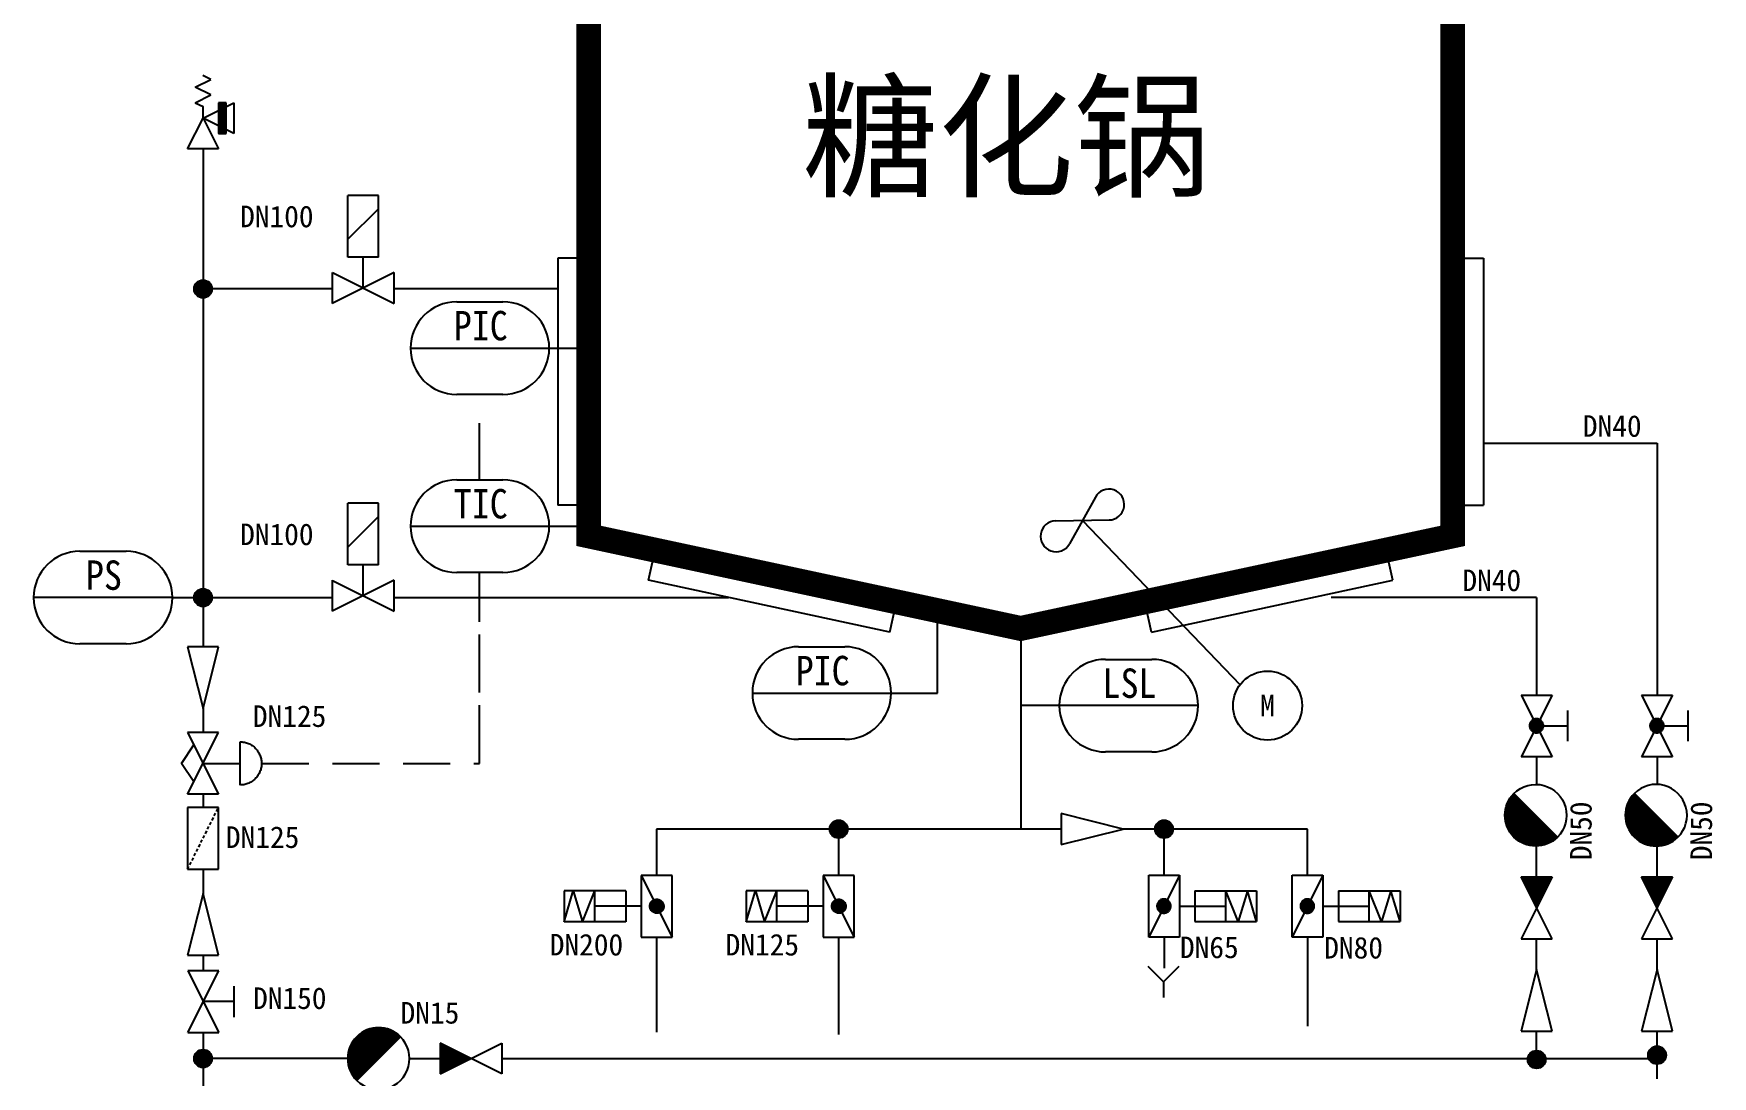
# Model space of a CAD drawing. Header units: millimetres. Extents: x 702 to 1891, y -286 to 555.
# Drawn here: x 1078.5 to 1167.4, y 198 to 253.2 of the extents above; entities that cross this region are included whole.
import ezdxf
from ezdxf.enums import TextEntityAlignment as Align

# ---------------------------------------------------------------- set-up
doc = ezdxf.new("R2010")
doc.units = ezdxf.units.MM
doc.header["$MEASUREMENT"] = 0
doc.linetypes.add('1', pattern=[0])
doc.linetypes.add('GESTRICHELT', pattern=[0.75, 0.5, -0.25])
doc.layers.get('0').update_dxf_attribs({"linetype": 'CONTINUOUS'})
for name, color, linetype in [('DUENN', 7, 'CONTINUOUS'), ('PRODUKT', 3, 'CONTINUOUS'), ('TEXT', 7, 'CONTINUOUS')]:
    doc.layers.add(name, color=color, linetype=linetype)

# ---------------------------------------------------------------- blocks, each defined once
blk = doc.blocks.new('P856')
at = {"color": 3, "linetype": '1'}
for p, q in [((0, -2.5), (0, 2.5)), ((0, 2.5), (10, 2.5)), ((10, 2.5), (10, -2.5)), ((10, -2.5), (0, -2.5))]:
    blk.add_line(p, q, dxfattribs=at)
at = {"color": 6, "linetype": 'GESTRICHELT'}
blk.add_line((0, -2.5), (10, 2.5), dxfattribs=at)
blk = doc.blocks.new('*X10')
at = {"color": 0}
for p, q in [((150, 187.48), (150.02, 187.49)), ((150, 187.39), (150.07, 187.46)), ((150, 187.3), (150.13, 187.43)), ((150, 187.21), (150.19, 187.4)), ((150, 187.12), (150.25, 187.37)), ((150, 187.03), (150.31, 187.34)), ((150, 186.95), (150.37, 187.32)), ((150, 186.86), (150.43, 187.29)), ((150, 186.77), (150.49, 187.26)), ((150, 186.68), (150.55, 187.23)), ((150, 186.59), (150.6, 187.2)), ((150, 186.5), (150.66, 187.17)), ((150, 186.42), (150.72, 187.14)), ((150, 186.33), (150.78, 187.11)), ((150, 186.24), (150.84, 187.08)), ((150, 186.15), (150.9, 187.05)), ((150, 186.06), (150.96, 187.02)), ((150, 185.97), (151.02, 186.99)), ((150, 185.89), (151.08, 186.96)), ((150, 185.8), (151.14, 186.93)), ((150, 185.71), (151.19, 186.9)), ((150, 185.62), (151.25, 186.87)), ((150, 185.53), (151.31, 186.84)), ((150, 185.44), (151.37, 186.81)), ((150, 185.36), (151.43, 186.79)), ((150, 185.27), (151.49, 186.76)), ((150, 185.18), (151.55, 186.73)), ((150, 185.09), (151.61, 186.7)), ((150, 185), (151.67, 186.67)), ((150, 184.91), (151.72, 186.64)), ((150, 184.83), (151.78, 186.61)), ((150, 184.74), (151.84, 186.58)), ((150, 184.65), (151.9, 186.55)), ((150, 184.56), (151.96, 186.52)), ((150, 184.47), (152.02, 186.49)), ((150, 184.38), (152.08, 186.46)), ((150, 184.29), (152.14, 186.43)), ((150, 184.21), (152.2, 186.4)), ((150, 184.12), (152.25, 186.37)), ((150, 184.03), (152.31, 186.34)), ((150, 183.94), (152.37, 186.31)), ((150, 183.85), (152.43, 186.28)), ((150, 183.76), (152.49, 186.25)), ((150, 183.68), (152.55, 186.23)), ((150, 183.59), (152.61, 186.2)), ((150, 183.5), (152.67, 186.17)), ((150, 183.41), (152.73, 186.14)), ((150, 183.32), (152.79, 186.11)), ((150, 183.23), (152.84, 186.08)), ((150, 183.15), (152.9, 186.05)), ((150, 183.06), (152.96, 186.02)), ((150, 182.97), (153.02, 185.99)), ((150, 182.88), (153.08, 185.96)), ((150, 182.79), (153.14, 185.93)), ((150, 182.7), (153.2, 185.9)), ((150, 182.62), (153.26, 185.87)), ((150, 182.53), (153.32, 185.84)), ((150.12, 182.56), (153.37, 185.81)), ((150.3, 182.65), (153.43, 185.78)), ((150.48, 182.74), (153.49, 185.75)), ((150.65, 182.83), (153.55, 185.72)), ((150.83, 182.92), (153.61, 185.69)), ((151.01, 183), (153.67, 185.67)), ((151.18, 183.09), (153.73, 185.64)), ((151.36, 183.18), (153.79, 185.61)), ((151.54, 183.27), (153.85, 185.58)), ((151.71, 183.36), (153.9, 185.55)), ((151.89, 183.45), (153.96, 185.52)), ((152.07, 183.53), (154.02, 185.49)), ((152.24, 183.62), (154.08, 185.46)), ((152.42, 183.71), (154.14, 185.43)), ((152.6, 183.8), (154.2, 185.4)), ((152.77, 183.89), (154.26, 185.37)), ((152.95, 183.98), (154.32, 185.34)), ((153.13, 184.06), (154.38, 185.31)), ((153.3, 184.15), (154.43, 185.28)), ((153.48, 184.24), (154.49, 185.25)), ((153.66, 184.33), (154.55, 185.22)), ((153.84, 184.42), (154.61, 185.19)), ((154.01, 184.51), (154.67, 185.16)), ((154.19, 184.59), (154.73, 185.14)), ((154.37, 184.68), (154.79, 185.11)), ((154.54, 184.77), (154.85, 185.08)), ((154.72, 184.86), (154.91, 185.05)), ((154.9, 184.95), (154.97, 185.02))]:
    blk.add_line(p, q, dxfattribs=at)
blk = doc.blocks.new('006041')
at = {"color": 3, "linetype": 'Continuous'}
for p, q in [((0, -2.5), (10, 2.5)), ((10, -2.5), (0, 2.5)), ((0, 2.5), (0, -2.5)), ((10, 2.5), (10, -2.5))]:
    blk.add_line(p, q, dxfattribs=at)
at = {"color": 3}
blk.add_blockref('*X10', (-150, -185), dxfattribs=at)
blk = doc.blocks.new('00629')
at = {"color": 3, "linetype": '1'}
blk.add_line((3.535534, 3.535534), (-3.535534, -3.535534), dxfattribs=at)
at = {"color": 6, "linetype": '1'}
for p, q in [((-3.515018, -3.555932), (3.555932, 3.515018)), ((-3.369948, -3.693705), (3.693704, 3.369948)), ((-3.219201, -3.8258), (3.8258, 3.219201)), ((-3.062731, -3.952174), (3.952174, 3.062731)), ((-2.900466, -4.072751), (4.072751, 2.900466)), ((-2.732299, -4.187427), (4.187427, 2.732299)), ((-2.558093, -4.296063), (4.296063, 2.558093)), ((-2.377672, -4.398485), (4.398485, 2.377672)), ((-2.19082, -4.494475), (4.494475, 2.190819)), ((-1.997268, -4.583767), (4.583767, 1.997268)), ((-1.796694, -4.666036), (4.666036, 1.796694)), ((-1.588704, -4.740888), (4.740888, 1.588704)), ((-1.372818, -4.807845), (4.807845, 1.372818)), ((-1.14845, -4.866319), (4.866319, 1.14845)), ((-0.914875, -4.915588), (4.915588, 0.914875)), ((-0.671191, -4.954745), (4.954745, 0.67119)), ((-0.416246, -4.982644), (4.982644, 0.416246)), ((-0.148552, -4.997793), (4.997793, 0.148552)), ((0.133876, -4.998207), (4.998207, -0.133876)), ((0.433778, -4.981148), (4.981148, -0.433778)), ((0.755118, -4.942651), (4.942651, -0.755118)), ((1.10402, -4.876591), (4.876591, -1.10402)), ((1.490908, -4.772545), (4.772545, -1.490908)), ((1.936548, -4.609748), (4.609748, -1.936548)), ((2.497666, -4.331474), (4.331474, -2.497666))]:
    blk.add_line(p, q, dxfattribs=at)
at = {"color": 3, "linetype": '1'}
for start, end in [(45, 225.000008), (225.000008, 45)]:
    blk.add_arc((0, 0), 5, start, end, dxfattribs=at)
blk = doc.blocks.new('T710')
at = {"color": 3, "linetype": '1'}
for p, q in [((-1.25, 11.25), (0.004292, 11.877146)), ((1.25, 10), (-1.25, 11.25)), ((-1.25, 8.75), (1.25, 10)), ((1.25, 7.5), (-1.25, 8.75)), ((0, 5), (-5, 7.5)), ((-5, 7.5), (-5, 2.5)), ((-3.75, 2.5), (-3.75, 7.5)), ((-3.75, 7.5), (-2.5, 7.5)), ((-2.5, 7.5), (-2.5, 2.5)), ((1.25, 7.5), (0, 6.875)), ((0, 6.25), (0, 6.875)), ((0, 5), (0, 6.25)), ((-5, 2.5), (0, 5)), ((0, 5), (-2.5, 0)), ((2.5, 0), (0, 5)), ((-2.5, 2.5), (-3.75, 2.5)), ((-2.5, 0), (2.5, 0))]:
    blk.add_line(p, q, dxfattribs=at)
at = {"color": 6, "linetype": '1'}
for p, q in [((-3.75, 6.262565), (-2.512565, 7.5)), ((-3.75, 6.616118), (-2.866119, 7.5)), ((-3.75, 6.969672), (-3.219672, 7.5)), ((-3.75, 7.323225), (-3.573225, 7.5)), ((-3.75, 5.909012), (-2.5, 7.159012)), ((-3.75, 5.555458), (-2.5, 6.805458)), ((-3.75, 5.201905), (-2.5, 6.451905)), ((-3.75, 4.848352), (-2.5, 6.098352)), ((-3.75, 4.494798), (-2.5, 5.744798)), ((-3.75, 4.141245), (-2.5, 5.391245)), ((-3.75, 3.787691), (-2.5, 5.037691)), ((-3.75, 3.434138), (-2.5, 4.684138)), ((-3.75, 3.080585), (-2.5, 4.330585)), ((-3.75, 2.727031), (-2.5, 3.977031)), ((-3.623478, 2.5), (-2.5, 3.623478)), ((-3.269925, 2.5), (-2.5, 3.269924)), ((-2.916371, 2.5), (-2.5, 2.916371)), ((-2.562818, 2.5), (-2.5, 2.562818))]:
    blk.add_line(p, q, dxfattribs=at)
at = {"color": 1, "linetype": '1'}
for p, q in [((-3.75, 6.792895), (-3.042895, 7.5)), ((-3.75, 5.378682), (-2.5, 6.628682)), ((-3.75, 3.964468), (-2.5, 5.214468)), ((-3.75, 2.550254), (-2.5, 3.800254))]:
    blk.add_line(p, q, dxfattribs=at)
blk = doc.blocks.new('*X14')
at = {"color": 0}
for p, q in [((150, 187.48), (150.02, 187.49)), ((150, 187.39), (150.07, 187.46)), ((150, 187.3), (150.13, 187.43)), ((150, 187.21), (150.19, 187.4)), ((150, 187.12), (150.25, 187.37)), ((150, 187.03), (150.31, 187.34)), ((150, 186.95), (150.37, 187.32)), ((150, 186.86), (150.43, 187.29)), ((150, 186.77), (150.49, 187.26)), ((150, 186.68), (150.55, 187.23)), ((150, 186.59), (150.6, 187.2)), ((150, 186.5), (150.66, 187.17)), ((150, 186.42), (150.72, 187.14)), ((150, 186.33), (150.78, 187.11)), ((150, 186.24), (150.84, 187.08)), ((150, 186.15), (150.9, 187.05)), ((150, 186.06), (150.96, 187.02)), ((150, 185.97), (151.02, 186.99)), ((150, 185.89), (151.08, 186.96)), ((150, 185.8), (151.14, 186.93)), ((150, 185.71), (151.19, 186.9)), ((150, 185.62), (151.25, 186.87)), ((150, 185.53), (151.31, 186.84)), ((150, 185.44), (151.37, 186.81)), ((150, 185.36), (151.43, 186.79)), ((150, 185.27), (151.49, 186.76)), ((150, 185.18), (151.55, 186.73)), ((150, 185.09), (151.61, 186.7)), ((150, 185), (151.67, 186.67)), ((150, 184.91), (151.72, 186.64)), ((150, 184.83), (151.78, 186.61)), ((150, 184.74), (151.84, 186.58)), ((150, 184.65), (151.9, 186.55)), ((150, 184.56), (151.96, 186.52)), ((150, 184.47), (152.02, 186.49)), ((150, 184.38), (152.08, 186.46)), ((150, 184.29), (152.14, 186.43)), ((150, 184.21), (152.2, 186.4)), ((150, 184.12), (152.25, 186.37)), ((150, 184.03), (152.31, 186.34)), ((150, 183.94), (152.37, 186.31)), ((150, 183.85), (152.43, 186.28)), ((150, 183.76), (152.49, 186.25)), ((150, 183.68), (152.55, 186.23)), ((150, 183.59), (152.61, 186.2)), ((150, 183.5), (152.67, 186.17)), ((150, 183.41), (152.73, 186.14)), ((150, 183.32), (152.79, 186.11)), ((150, 183.23), (152.84, 186.08)), ((150, 183.15), (152.9, 186.05)), ((150, 183.06), (152.96, 186.02)), ((150, 182.97), (153.02, 185.99)), ((150, 182.88), (153.08, 185.96)), ((150, 182.79), (153.14, 185.93)), ((150, 182.7), (153.2, 185.9)), ((150, 182.62), (153.26, 185.87)), ((150, 182.53), (153.32, 185.84)), ((150.12, 182.56), (153.37, 185.81)), ((150.3, 182.65), (153.43, 185.78)), ((150.48, 182.74), (153.49, 185.75)), ((150.65, 182.83), (153.55, 185.72)), ((150.83, 182.92), (153.61, 185.69)), ((151.01, 183), (153.67, 185.67)), ((151.18, 183.09), (153.73, 185.64)), ((151.36, 183.18), (153.79, 185.61)), ((151.54, 183.27), (153.85, 185.58)), ((151.71, 183.36), (153.9, 185.55)), ((151.89, 183.45), (153.96, 185.52)), ((152.07, 183.53), (154.02, 185.49)), ((152.24, 183.62), (154.08, 185.46)), ((152.42, 183.71), (154.14, 185.43)), ((152.6, 183.8), (154.2, 185.4)), ((152.77, 183.89), (154.26, 185.37)), ((152.95, 183.98), (154.32, 185.34)), ((153.13, 184.06), (154.38, 185.31)), ((153.3, 184.15), (154.43, 185.28)), ((153.48, 184.24), (154.49, 185.25)), ((153.66, 184.33), (154.55, 185.22)), ((153.84, 184.42), (154.61, 185.19)), ((154.01, 184.51), (154.67, 185.16)), ((154.19, 184.59), (154.73, 185.14)), ((154.37, 184.68), (154.79, 185.11)), ((154.54, 184.77), (154.85, 185.08)), ((154.72, 184.86), (154.91, 185.05)), ((154.9, 184.95), (154.97, 185.02))]:
    blk.add_line(p, q, dxfattribs=at)
blk = doc.blocks.new('V158')
at = {"color": 3, "linetype": '1'}
for p, q in [((0, 2.5), (0, -2.5)), ((10, 0), (0, 2.5)), ((0, -2.5), (10, 0))]:
    blk.add_line(p, q, dxfattribs=at)

msp = doc.modelspace()

# ---------------------------------------------------------------- hatches: boundary and pattern name
for points in [[(1087.704, 239.684, 1), (1087.176, 239.684, 1)], [(1087.704, 223.328, 1), (1087.176, 223.328, 1)]]:
    msp.add_hatch(color=6).paths.add_polyline_path(points)
at = {"layer": 'TEXT'}
for points in [[(1087.915, 239.684, 1), (1086.964, 239.684, 1)], [(1087.915, 223.328, 1), (1086.964, 223.328, 1)], [(1121.608, 211.061, 1), (1120.658, 211.061, 1)], [(1138.859, 211.061, 1), (1137.908, 211.061, 1)], [(1087.915, 198.902, 1), (1086.964, 198.902, 1)], [(1164.991, 199.086, 1), (1164.041, 199.086, 1)], [(1158.606, 198.85, 1), (1157.656, 198.85, 1)]]:
    msp.add_hatch(color=256, dxfattribs=at).paths.add_polyline_path(points)

# ---------------------------------------------------------------- linework, layer by layer
at = {"color": 6}
for p, q in [((1087.44, 247.101), (1087.44, 220.715)), ((1094.311, 239.684), (1087.44, 239.684)), ((1106.249, 239.684), (1097.582, 239.684)), ((1155.315, 231.506), (1164.516, 231.506)), ((1164.516, 231.506), (1164.516, 218.167)), ((1087.44, 223.328), (1094.315, 223.328)), ((1097.586, 223.328), (1115.295, 223.328)), ((1158.131, 223.328), (1147.243, 223.328)), ((1158.131, 223.328), (1158.131, 218.167)), ((1087.44, 217.444), (1087.44, 216.177)), ((1158.131, 214.896), (1158.131, 213.429)), ((1164.516, 214.896), (1164.516, 213.429)), ((1087.44, 212.907), (1087.44, 212.201)), ((1087.44, 208.929), (1087.44, 207.644)), ((1087.44, 204.373), (1087.44, 203.554)), ((1087.44, 200.283), (1087.44, 190.446)), ((1095.11, 198.902), (1087.44, 198.902))]:
    msp.add_line(p, q, dxfattribs=at)
at = {"color": 3, "linetype": '1'}
for p, q in [((1095.103, 242.298), (1096.736, 243.928)), ((1096.747, 244.644), (1095.112, 244.644)), ((1095.112, 241.373), (1095.112, 244.644)), ((1096.747, 241.373), (1096.747, 244.644)), ((1096.747, 241.373), (1095.112, 241.373)), ((1095.93, 239.738), (1095.93, 241.373)), ((1094.294, 240.555), (1094.294, 238.92)), ((1097.565, 240.555), (1094.294, 238.92)), ((1094.306, 240.547), (1097.573, 238.917)), ((1097.565, 238.92), (1097.565, 240.555)), ((1095.112, 225.065), (1095.112, 228.336)), ((1096.747, 228.336), (1095.112, 228.336)), ((1096.747, 225.065), (1096.747, 228.336)), ((1095.103, 225.989), (1096.736, 227.62)), ((1096.747, 225.065), (1095.112, 225.065)), ((1095.93, 223.429), (1095.93, 225.065)), ((1094.294, 224.247), (1094.294, 222.612)), ((1097.565, 224.247), (1094.294, 222.612)), ((1094.306, 224.239), (1097.573, 222.608)), ((1097.565, 222.612), (1097.565, 224.247)), ((1088.257, 220.715), (1086.622, 220.715)), ((1086.622, 220.715), (1087.44, 217.444)), ((1087.44, 217.444), (1088.257, 220.715)), ((1158.949, 218.167), (1157.313, 214.896)), ((1157.313, 218.167), (1158.949, 214.896)), ((1157.313, 218.167), (1158.949, 218.167)), ((1163.698, 218.167), (1165.334, 214.896)), ((1165.334, 218.167), (1163.698, 214.896)), ((1163.698, 218.167), (1165.334, 218.167)), ((1159.766, 217.35), (1159.766, 215.714)), ((1166.152, 217.35), (1166.152, 215.714)), ((1157.758, 216.597), (1157.753, 216.56)), ((1157.753, 216.56), (1157.753, 216.523)), ((1157.753, 216.555), (1158.141, 216.167)), ((1157.753, 216.523), (1157.756, 216.485)), ((1157.754, 216.508), (1158.094, 216.167)), ((1157.756, 216.485), (1157.763, 216.449)), ((1157.766, 216.633), (1157.758, 216.597)), ((1157.758, 216.597), (1158.183, 216.172)), ((1157.762, 216.454), (1158.04, 216.176)), ((1157.763, 216.449), (1157.773, 216.413)), ((1157.777, 216.669), (1157.766, 216.633)), ((1157.766, 216.635), (1158.221, 216.18)), ((1157.773, 216.413), (1157.788, 216.379)), ((1157.793, 216.703), (1157.777, 216.669)), ((1157.778, 216.669), (1158.255, 216.192)), ((1157.785, 216.384), (1157.97, 216.199)), ((1157.788, 216.379), (1157.805, 216.346)), ((1157.792, 216.701), (1158.287, 216.206)), ((1157.811, 216.735), (1157.793, 216.703)), ((1157.805, 216.346), (1157.826, 216.315)), ((1157.809, 216.731), (1158.317, 216.222)), ((1157.833, 216.765), (1157.811, 216.735)), ((1157.826, 216.315), (1157.85, 216.286)), ((1157.827, 216.758), (1158.344, 216.241)), ((1157.857, 216.793), (1157.833, 216.765)), ((1157.848, 216.784), (1158.37, 216.262)), ((1157.85, 216.286), (1157.876, 216.26)), ((1157.885, 216.819), (1157.857, 216.793)), ((1157.871, 216.807), (1158.393, 216.285)), ((1157.876, 216.26), (1157.905, 216.237)), ((1157.915, 216.841), (1157.885, 216.819)), ((1157.896, 216.828), (1158.414, 216.31)), ((1157.946, 216.86), (1157.915, 216.841)), ((1157.924, 216.847), (1158.433, 216.338)), ((1157.98, 216.876), (1157.946, 216.86)), ((1157.953, 216.864), (1158.45, 216.367)), ((1158.015, 216.889), (1157.98, 216.876)), ((1157.985, 216.878), (1158.464, 216.399)), ((1158.051, 216.898), (1158.015, 216.889)), ((1158.019, 216.89), (1158.476, 216.433)), ((1158.088, 216.903), (1158.051, 216.898)), ((1158.057, 216.899), (1158.485, 216.471)), ((1158.125, 216.905), (1158.088, 216.903)), ((1158.098, 216.904), (1158.49, 216.512)), ((1158.163, 216.902), (1158.125, 216.905)), ((1158.144, 216.904), (1158.49, 216.558)), ((1158.199, 216.896), (1158.163, 216.902)), ((1158.198, 216.897), (1158.483, 216.612)), ((1158.235, 216.887), (1158.199, 216.896)), ((1158.27, 216.873), (1158.235, 216.887)), ((1158.265, 216.875), (1158.461, 216.679)), ((1158.303, 216.857), (1158.27, 216.873)), ((1158.335, 216.837), (1158.303, 216.857)), ((1158.332, 216.232), (1158.361, 216.255)), ((1158.364, 216.814), (1158.335, 216.837)), ((1158.361, 216.255), (1158.388, 216.281)), ((1158.391, 216.788), (1158.364, 216.814)), ((1158.388, 216.281), (1158.413, 216.309)), ((1158.415, 216.759), (1158.391, 216.788)), ((1158.413, 216.309), (1158.434, 216.339)), ((1158.436, 216.729), (1158.415, 216.759)), ((1158.434, 216.339), (1158.452, 216.372)), ((1158.454, 216.696), (1158.436, 216.729)), ((1158.452, 216.372), (1158.467, 216.406)), ((1158.468, 216.661), (1158.454, 216.696)), ((1158.467, 216.406), (1158.478, 216.441)), ((1158.479, 216.626), (1158.468, 216.661)), ((1158.478, 216.441), (1158.486, 216.478)), ((1158.487, 216.589), (1158.479, 216.626)), ((1158.486, 216.478), (1158.49, 216.515)), ((1158.49, 216.552), (1158.487, 216.589)), ((1158.49, 216.515), (1158.49, 216.552)), ((1158.49, 216.532), (1159.766, 216.532)), ((1164.139, 216.56), (1164.138, 216.523)), ((1164.138, 216.555), (1164.526, 216.167)), ((1164.138, 216.523), (1164.141, 216.485)), ((1164.143, 216.597), (1164.139, 216.56)), ((1164.139, 216.508), (1164.48, 216.167)), ((1164.141, 216.485), (1164.148, 216.449)), ((1164.151, 216.633), (1164.143, 216.597)), ((1164.143, 216.597), (1164.568, 216.172)), ((1164.147, 216.454), (1164.425, 216.176)), ((1164.148, 216.449), (1164.159, 216.413)), ((1164.163, 216.669), (1164.151, 216.633)), ((1164.151, 216.635), (1164.606, 216.18)), ((1164.159, 216.413), (1164.173, 216.379)), ((1164.178, 216.703), (1164.163, 216.669)), ((1164.163, 216.669), (1164.641, 216.192)), ((1164.17, 216.384), (1164.356, 216.199)), ((1164.173, 216.379), (1164.19, 216.346)), ((1164.177, 216.701), (1164.673, 216.206)), ((1164.196, 216.735), (1164.178, 216.703)), ((1164.19, 216.346), (1164.211, 216.315)), ((1164.194, 216.731), (1164.702, 216.222)), ((1164.218, 216.765), (1164.196, 216.735)), ((1164.211, 216.315), (1164.235, 216.286)), ((1164.213, 216.758), (1164.73, 216.241)), ((1164.243, 216.793), (1164.218, 216.765)), ((1164.234, 216.784), (1164.755, 216.262)), ((1164.235, 216.286), (1164.261, 216.26)), ((1164.27, 216.819), (1164.243, 216.793)), ((1164.257, 216.807), (1164.778, 216.285)), ((1164.261, 216.26), (1164.29, 216.237)), ((1164.3, 216.841), (1164.27, 216.819)), ((1164.282, 216.828), (1164.799, 216.31)), ((1164.332, 216.86), (1164.3, 216.841)), ((1164.309, 216.847), (1164.818, 216.338)), ((1164.365, 216.876), (1164.332, 216.86)), ((1164.338, 216.864), (1164.835, 216.367)), ((1164.4, 216.889), (1164.365, 216.876)), ((1164.37, 216.878), (1164.85, 216.399)), ((1164.436, 216.898), (1164.4, 216.889)), ((1164.405, 216.89), (1164.861, 216.433)), ((1164.473, 216.903), (1164.436, 216.898)), ((1164.442, 216.899), (1164.87, 216.471)), ((1164.511, 216.905), (1164.473, 216.903)), ((1164.483, 216.904), (1164.875, 216.512)), ((1164.548, 216.902), (1164.511, 216.905)), ((1164.53, 216.904), (1164.875, 216.558)), ((1164.585, 216.896), (1164.548, 216.902)), ((1164.583, 216.897), (1164.868, 216.612)), ((1164.621, 216.887), (1164.585, 216.896)), ((1164.655, 216.873), (1164.621, 216.887)), ((1164.651, 216.875), (1164.847, 216.679)), ((1164.689, 216.857), (1164.655, 216.873)), ((1164.72, 216.837), (1164.689, 216.857)), ((1164.717, 216.232), (1164.747, 216.255)), ((1164.749, 216.814), (1164.72, 216.837)), ((1164.747, 216.255), (1164.774, 216.281)), ((1164.776, 216.788), (1164.749, 216.814)), ((1164.774, 216.281), (1164.798, 216.309)), ((1164.8, 216.759), (1164.776, 216.788)), ((1164.798, 216.309), (1164.819, 216.339)), ((1164.821, 216.729), (1164.8, 216.759)), ((1164.819, 216.339), (1164.838, 216.372)), ((1164.839, 216.696), (1164.821, 216.729)), ((1164.838, 216.372), (1164.852, 216.406)), ((1164.854, 216.661), (1164.839, 216.696)), ((1164.852, 216.406), (1164.864, 216.441)), ((1164.865, 216.626), (1164.854, 216.661)), ((1164.864, 216.441), (1164.871, 216.478)), ((1164.872, 216.589), (1164.865, 216.626)), ((1164.871, 216.478), (1164.875, 216.515)), ((1164.875, 216.552), (1164.872, 216.589)), ((1164.875, 216.515), (1164.875, 216.552)), ((1164.875, 216.532), (1166.152, 216.532)), ((1086.295, 214.542), (1086.949, 215.523)), ((1088.257, 216.177), (1086.622, 216.177)), ((1086.622, 212.907), (1088.257, 216.177)), ((1086.622, 216.177), (1088.257, 212.907)), ((1089.402, 213.397), (1089.402, 215.687)), ((1089.402, 215.687), (1089.459, 215.685)), ((1089.459, 215.685), (1089.517, 215.681)), ((1089.517, 215.681), (1089.574, 215.674)), ((1089.574, 215.674), (1089.631, 215.664)), ((1089.631, 215.664), (1089.687, 215.651)), ((1089.687, 215.651), (1089.742, 215.635)), ((1089.742, 215.635), (1089.796, 215.617)), ((1089.796, 215.617), (1089.85, 215.595)), ((1089.85, 215.595), (1089.902, 215.572)), ((1089.902, 215.572), (1089.953, 215.545)), ((1089.953, 215.545), (1090.003, 215.516)), ((1090.003, 215.516), (1090.051, 215.485)), ((1090.051, 215.485), (1090.098, 215.451)), ((1090.098, 215.451), (1090.143, 215.415)), ((1090.143, 215.415), (1090.185, 215.377)), ((1090.185, 215.377), (1090.226, 215.336)), ((1157.905, 216.237), (1157.936, 216.216)), ((1157.936, 216.216), (1157.97, 216.199)), ((1157.97, 216.199), (1158.004, 216.186)), ((1158.004, 216.186), (1158.04, 216.176)), ((1158.04, 216.176), (1158.077, 216.169)), ((1158.077, 216.169), (1158.114, 216.167)), ((1158.114, 216.167), (1158.122, 216.166)), ((1158.122, 216.166), (1158.159, 216.168)), ((1158.159, 216.168), (1158.196, 216.174)), ((1158.196, 216.174), (1158.232, 216.183)), ((1158.232, 216.183), (1158.267, 216.196)), ((1158.267, 216.196), (1158.3, 216.213)), ((1158.3, 216.213), (1158.332, 216.232)), ((1164.29, 216.237), (1164.322, 216.216)), ((1164.322, 216.216), (1164.355, 216.199)), ((1164.355, 216.199), (1164.389, 216.186)), ((1164.389, 216.186), (1164.425, 216.176)), ((1164.425, 216.176), (1164.462, 216.169)), ((1164.462, 216.169), (1164.499, 216.167)), ((1164.499, 216.167), (1164.507, 216.166)), ((1164.507, 216.166), (1164.544, 216.168)), ((1164.544, 216.168), (1164.581, 216.174)), ((1164.581, 216.174), (1164.617, 216.183)), ((1164.617, 216.183), (1164.652, 216.196)), ((1164.652, 216.196), (1164.685, 216.213)), ((1164.685, 216.213), (1164.717, 216.232)), ((1086.949, 213.561), (1086.295, 214.542)), ((1087.44, 214.542), (1089.402, 214.542)), ((1090.226, 215.336), (1090.265, 215.294)), ((1090.265, 215.294), (1090.302, 215.249)), ((1090.302, 215.249), (1090.336, 215.203)), ((1090.336, 215.203), (1090.368, 215.156)), ((1090.368, 215.156), (1090.398, 215.106)), ((1090.398, 215.106), (1090.425, 215.056)), ((1090.425, 215.056), (1090.45, 215.004)), ((1090.45, 215.004), (1090.471, 214.95)), ((1090.471, 214.95), (1090.491, 214.896)), ((1090.491, 214.896), (1090.507, 214.841)), ((1090.507, 214.841), (1090.521, 214.785)), ((1090.521, 214.785), (1090.531, 214.729)), ((1090.531, 214.729), (1090.539, 214.672)), ((1090.539, 214.672), (1090.544, 214.614)), ((1090.546, 214.499), (1090.542, 214.442)), ((1090.544, 214.614), (1090.547, 214.557)), ((1090.547, 214.557), (1090.546, 214.499)), ((1158.949, 214.896), (1157.313, 214.896)), ((1165.334, 214.896), (1163.698, 214.896)), ((1090.028, 213.584), (1089.979, 213.553)), ((1090.076, 213.616), (1090.028, 213.584)), ((1090.121, 213.651), (1090.076, 213.616)), ((1090.165, 213.689), (1090.121, 213.651)), ((1090.207, 213.728), (1090.165, 213.689)), ((1090.247, 213.769), (1090.207, 213.728)), ((1090.285, 213.813), (1090.247, 213.769)), ((1090.32, 213.858), (1090.285, 213.813)), ((1090.353, 213.905), (1090.32, 213.858)), ((1090.384, 213.954), (1090.353, 213.905)), ((1090.412, 214.004), (1090.384, 213.954)), ((1090.438, 214.055), (1090.412, 214.004)), ((1090.461, 214.108), (1090.438, 214.055)), ((1090.482, 214.162), (1090.461, 214.108)), ((1090.499, 214.216), (1090.482, 214.162)), ((1090.514, 214.272), (1090.499, 214.216)), ((1090.527, 214.328), (1090.514, 214.272)), ((1090.536, 214.385), (1090.527, 214.328)), ((1090.542, 214.442), (1090.536, 214.385)), ((1088.257, 212.907), (1086.622, 212.907)), ((1089.432, 213.398), (1089.402, 213.397)), ((1089.489, 213.401), (1089.432, 213.398)), ((1089.546, 213.406), (1089.489, 213.401)), ((1089.603, 213.415), (1089.546, 213.406)), ((1089.66, 213.427), (1089.603, 213.415)), ((1089.715, 213.441), (1089.66, 213.427)), ((1089.77, 213.458), (1089.715, 213.441)), ((1089.824, 213.478), (1089.77, 213.458)), ((1089.877, 213.5), (1089.824, 213.478)), ((1089.929, 213.526), (1089.877, 213.5)), ((1089.979, 213.553), (1089.929, 213.526)), ((1163.311, 212.95), (1165.624, 210.637)), ((1087.44, 207.644), (1086.622, 204.373)), ((1088.257, 204.373), (1087.44, 207.644)), ((1086.622, 204.373), (1088.257, 204.373)), ((1086.635, 200.283), (1088.271, 203.554)), ((1086.635, 203.554), (1088.271, 200.283)), ((1088.271, 203.554), (1086.635, 203.554)), ((1164.516, 203.616), (1163.698, 200.345)), ((1165.334, 200.345), (1164.516, 203.616)), ((1089.089, 201.101), (1089.089, 202.736)), ((1087.44, 201.945), (1087.44, 201.892)), ((1089.089, 201.919), (1087.453, 201.919)), ((1086.635, 200.283), (1088.271, 200.283)), ((1163.698, 200.345), (1165.334, 200.345))]:
    msp.add_line(p, q, dxfattribs=at)
at = {"color": 6, "linetype": 'GESTRICHELT', "ltscale": 6}
msp.add_line((1102.098, 229.566), (1102.098, 234.096), dxfattribs=at)
msp.add_line((1102.098, 229.566), (1102.098, 234.096), dxfattribs=at)
at = {"color": 6, "linetype": 'GESTRICHELT', "ltscale": 5}
for p, q in [((1102.098, 215.124), (1102.098, 224.659)), ((1102.098, 214.542), (1102.098, 224.659)), ((1090.547, 214.542), (1102.098, 214.542))]:
    msp.add_line(p, q, dxfattribs=at)
at = {"color": 6, "linetype": '1'}
for p, q in [((1165.361, 210.424), (1163.098, 212.688)), ((1165.416, 210.462), (1163.135, 212.743)), ((1165.469, 210.501), (1163.175, 212.796)), ((1165.52, 210.542), (1163.216, 212.847)), ((1165.57, 210.586), (1163.259, 212.896)), ((1165.617, 210.631), (1163.304, 212.944)), ((1164.516, 210.159), (1162.833, 211.843)), ((1164.604, 210.164), (1162.838, 211.93)), ((1164.687, 210.173), (1162.847, 212.013)), ((1164.767, 210.186), (1162.859, 212.093)), ((1164.843, 210.202), (1162.876, 212.17)), ((1164.917, 210.221), (1162.895, 212.243)), ((1164.987, 210.243), (1162.917, 212.314)), ((1165.055, 210.268), (1162.941, 212.382)), ((1165.121, 210.294), (1162.968, 212.447)), ((1165.184, 210.324), (1162.997, 212.511)), ((1165.245, 210.355), (1163.029, 212.572)), ((1165.304, 210.389), (1163.062, 212.631)), ((1164.424, 210.159), (1162.832, 211.75)), ((1164.326, 210.165), (1162.838, 211.652)), ((1164.22, 210.177), (1162.851, 211.547)), ((1164.106, 210.199), (1162.872, 211.433)), ((1163.98, 210.233), (1162.906, 211.306)), ((1163.834, 210.286), (1162.96, 211.16)), ((1163.65, 210.377), (1163.051, 210.977))]:
    msp.add_line(p, q, dxfattribs=at)
at = {"color": 111}
for p, q in [((1158.131, 208.523), (1158.131, 210.159)), ((1164.516, 208.523), (1164.516, 210.159)), ((1158.131, 203.616), (1158.131, 205.252)), ((1164.516, 203.616), (1164.516, 205.252)), ((1158.131, 198.85), (1158.131, 200.345)), ((1164.516, 197.827), (1164.516, 200.345)), ((1098.381, 198.902), (1100.017, 198.902)), ((1103.288, 198.902), (1164.516, 198.902))]:
    msp.add_line(p, q, dxfattribs=at)
at = {"color": 3}
for p, q in [((1110.666, 208.607), (1110.666, 205.336)), ((1110.666, 208.607), (1112.301, 205.336)), ((1112.301, 208.607), (1110.666, 208.607)), ((1112.301, 205.336), (1112.301, 208.607)), ((1121.952, 208.607), (1120.316, 208.607)), ((1120.316, 208.607), (1121.952, 205.336)), ((1120.316, 208.607), (1120.316, 205.336)), ((1121.952, 205.336), (1121.952, 208.607)), ((1137.566, 208.613), (1139.201, 208.613)), ((1139.201, 208.613), (1137.566, 205.342)), ((1137.566, 205.342), (1137.566, 208.613)), ((1139.201, 208.613), (1139.201, 205.342)), ((1145.167, 208.613), (1146.802, 208.613)), ((1146.802, 208.613), (1145.167, 205.342)), ((1145.167, 205.342), (1145.167, 208.613)), ((1146.802, 208.613), (1146.802, 205.342)), ((1106.577, 207.789), (1106.577, 206.154)), ((1106.577, 206.154), (1107.068, 207.789)), ((1109.848, 207.789), (1106.577, 207.789)), ((1107.068, 207.789), (1107.558, 206.154)), ((1107.558, 206.154), (1108.212, 207.789)), ((1108.212, 206.154), (1108.212, 207.789)), ((1109.848, 207.789), (1109.848, 206.154)), ((1116.227, 207.789), (1116.227, 206.154)), ((1116.227, 206.154), (1116.718, 207.789)), ((1119.498, 207.789), (1116.227, 207.789)), ((1116.718, 207.789), (1117.208, 206.154)), ((1117.208, 206.154), (1117.863, 207.789)), ((1117.863, 206.154), (1117.863, 207.789)), ((1119.498, 207.789), (1119.498, 206.154)), ((1138.341, 207.348), (1138.304, 207.343)), ((1138.378, 207.35), (1138.341, 207.348)), ((1138.351, 207.349), (1138.742, 206.958)), ((1138.415, 207.348), (1138.378, 207.35)), ((1138.397, 207.349), (1138.742, 207.004)), ((1138.452, 207.342), (1138.415, 207.348)), ((1140.019, 207.795), (1140.019, 206.159)), ((1140.019, 207.795), (1143.29, 207.795)), ((1141.654, 206.159), (1141.654, 207.795)), ((1142.309, 206.159), (1141.654, 207.795)), ((1142.799, 207.795), (1142.309, 206.159)), ((1143.29, 206.159), (1142.799, 207.795)), ((1143.29, 207.795), (1143.29, 206.159)), ((1145.942, 207.348), (1145.905, 207.343)), ((1145.979, 207.35), (1145.942, 207.348)), ((1145.952, 207.349), (1146.344, 206.958)), ((1146.016, 207.348), (1145.979, 207.35)), ((1145.998, 207.349), (1146.344, 207.004)), ((1146.053, 207.342), (1146.016, 207.348)), ((1147.62, 207.795), (1147.62, 206.159)), ((1147.62, 207.795), (1150.891, 207.795)), ((1149.91, 206.159), (1149.256, 207.795)), ((1149.256, 206.159), (1149.256, 207.795)), ((1150.401, 207.795), (1149.91, 206.159)), ((1150.891, 206.159), (1150.401, 207.795)), ((1150.891, 207.795), (1150.891, 206.159)), ((1109.848, 206.972), (1108.212, 206.972)), ((1110.666, 206.972), (1109.848, 206.972)), ((1111.47, 207.344), (1111.124, 206.998)), ((1111.516, 207.344), (1111.124, 206.952)), ((1111.124, 206.992), (1111.128, 207.029)), ((1111.124, 206.955), (1111.124, 206.992)), ((1111.128, 206.918), (1111.124, 206.955)), ((1111.128, 207.029), (1111.135, 207.066)), ((1111.136, 206.881), (1111.128, 206.918)), ((1111.557, 207.339), (1111.129, 206.911)), ((1111.416, 207.336), (1111.132, 207.052)), ((1111.135, 207.066), (1111.146, 207.101)), ((1111.147, 206.846), (1111.136, 206.881)), ((1111.595, 207.33), (1111.138, 206.873)), ((1111.146, 207.101), (1111.16, 207.136)), ((1111.162, 206.812), (1111.147, 206.846)), ((1111.629, 207.318), (1111.15, 206.839)), ((1111.349, 207.315), (1111.153, 207.119)), ((1111.16, 207.136), (1111.178, 207.168)), ((1111.18, 206.779), (1111.162, 206.812)), ((1111.661, 207.304), (1111.164, 206.807)), ((1111.178, 207.168), (1111.199, 207.199)), ((1111.202, 206.749), (1111.18, 206.779)), ((1111.691, 207.287), (1111.181, 206.777)), ((1111.199, 207.199), (1111.223, 207.228)), ((1111.718, 207.268), (1111.2, 206.75)), ((1111.226, 206.72), (1111.202, 206.749)), ((1111.743, 207.247), (1111.221, 206.725)), ((1111.223, 207.228), (1111.25, 207.253)), ((1111.253, 206.695), (1111.226, 206.72)), ((1111.766, 207.223), (1111.245, 206.702)), ((1111.25, 207.253), (1111.279, 207.276)), ((1111.283, 206.672), (1111.253, 206.695)), ((1111.787, 207.198), (1111.27, 206.681)), ((1111.279, 207.276), (1111.311, 207.296)), ((1111.314, 206.652), (1111.283, 206.672)), ((1111.806, 207.171), (1111.297, 206.662)), ((1111.311, 207.296), (1111.344, 207.313)), ((1111.348, 206.636), (1111.314, 206.652)), ((1111.822, 207.141), (1111.327, 206.646)), ((1111.344, 207.313), (1111.379, 207.326)), ((1111.383, 206.623), (1111.348, 206.636)), ((1111.837, 207.109), (1111.359, 206.631)), ((1111.379, 207.326), (1111.415, 207.336)), ((1111.419, 206.614), (1111.383, 206.623)), ((1111.848, 207.074), (1111.394, 206.62)), ((1111.415, 207.336), (1111.452, 207.342)), ((1111.456, 206.608), (1111.419, 206.614)), ((1111.857, 207.037), (1111.432, 206.611)), ((1111.452, 207.342), (1111.489, 207.344)), ((1111.493, 206.606), (1111.456, 206.608)), ((1111.861, 206.995), (1111.473, 206.607)), ((1111.489, 207.344), (1111.526, 207.343)), ((1111.5, 206.606), (1111.493, 206.606)), ((1111.537, 206.609), (1111.5, 206.606)), ((1111.861, 206.948), (1111.52, 206.607)), ((1111.526, 207.343), (1111.563, 207.338)), ((1111.574, 206.615), (1111.537, 206.609)), ((1111.563, 207.338), (1111.599, 207.329)), ((1111.853, 206.894), (1111.574, 206.615)), ((1111.61, 206.625), (1111.574, 206.615)), ((1111.599, 207.329), (1111.634, 207.316)), ((1111.645, 206.639), (1111.61, 206.625)), ((1111.634, 207.316), (1111.668, 207.3)), ((1111.829, 206.824), (1111.644, 206.639)), ((1111.678, 206.656), (1111.645, 206.639)), ((1111.668, 207.3), (1111.7, 207.281)), ((1111.709, 206.676), (1111.678, 206.656)), ((1111.7, 207.281), (1111.73, 207.258)), ((1111.738, 206.7), (1111.709, 206.676)), ((1111.73, 207.258), (1111.757, 207.233)), ((1111.765, 206.726), (1111.738, 206.7)), ((1111.757, 207.233), (1111.782, 207.205)), ((1111.789, 206.755), (1111.765, 206.726)), ((1111.782, 207.205), (1111.803, 207.175)), ((1111.809, 206.786), (1111.789, 206.755)), ((1111.803, 207.175), (1111.822, 207.142)), ((1111.827, 206.818), (1111.809, 206.786)), ((1111.822, 207.142), (1111.837, 207.108)), ((1111.841, 206.853), (1111.827, 206.818)), ((1111.837, 207.108), (1111.849, 207.073)), ((1111.851, 206.889), (1111.841, 206.853)), ((1111.849, 207.073), (1111.857, 207.037)), ((1111.858, 206.925), (1111.851, 206.889)), ((1111.857, 207.037), (1111.861, 207)), ((1111.862, 206.962), (1111.858, 206.925)), ((1111.861, 207), (1111.862, 206.962)), ((1119.498, 206.972), (1117.863, 206.972)), ((1120.316, 206.972), (1119.498, 206.972)), ((1120.774, 206.992), (1120.778, 207.029)), ((1120.775, 206.955), (1120.774, 206.992)), ((1121.12, 207.344), (1120.775, 206.998)), ((1121.166, 207.344), (1120.775, 206.952)), ((1120.778, 206.918), (1120.775, 206.955)), ((1120.778, 207.029), (1120.785, 207.066)), ((1120.786, 206.881), (1120.778, 206.918)), ((1121.208, 207.339), (1120.78, 206.911)), ((1121.067, 207.336), (1120.782, 207.052)), ((1120.785, 207.066), (1120.796, 207.101)), ((1120.797, 206.846), (1120.786, 206.881)), ((1121.245, 207.33), (1120.788, 206.873)), ((1120.796, 207.101), (1120.811, 207.136)), ((1120.812, 206.812), (1120.797, 206.846)), ((1121.28, 207.318), (1120.8, 206.839)), ((1120.999, 207.315), (1120.803, 207.119)), ((1120.811, 207.136), (1120.828, 207.168)), ((1120.83, 206.779), (1120.812, 206.812)), ((1121.312, 207.304), (1120.815, 206.807)), ((1120.828, 207.168), (1120.85, 207.199)), ((1120.852, 206.749), (1120.83, 206.779)), ((1121.341, 207.287), (1120.832, 206.777)), ((1120.85, 207.199), (1120.874, 207.228)), ((1121.368, 207.268), (1120.851, 206.75)), ((1120.876, 206.72), (1120.852, 206.749)), ((1121.393, 207.247), (1120.872, 206.725)), ((1120.874, 207.228), (1120.9, 207.253)), ((1120.903, 206.695), (1120.876, 206.72)), ((1121.416, 207.223), (1120.895, 206.702)), ((1120.9, 207.253), (1120.93, 207.276)), ((1120.933, 206.672), (1120.903, 206.695)), ((1121.437, 207.198), (1120.92, 206.681)), ((1120.93, 207.276), (1120.961, 207.296)), ((1120.964, 206.652), (1120.933, 206.672)), ((1121.456, 207.171), (1120.948, 206.662)), ((1120.961, 207.296), (1120.994, 207.313)), ((1120.998, 206.636), (1120.964, 206.652)), ((1121.473, 207.141), (1120.977, 206.646)), ((1120.994, 207.313), (1121.029, 207.326)), ((1121.033, 206.623), (1120.998, 206.636)), ((1121.487, 207.109), (1121.009, 206.631)), ((1121.029, 207.326), (1121.065, 207.336)), ((1121.069, 206.614), (1121.033, 206.623)), ((1121.499, 207.074), (1121.044, 206.62)), ((1121.065, 207.336), (1121.102, 207.342)), ((1121.106, 206.608), (1121.069, 206.614)), ((1121.507, 207.037), (1121.082, 206.611)), ((1121.102, 207.342), (1121.139, 207.344)), ((1121.143, 206.606), (1121.106, 206.608)), ((1121.512, 206.995), (1121.124, 206.607)), ((1121.139, 207.344), (1121.176, 207.343)), ((1121.151, 206.606), (1121.143, 206.606)), ((1121.188, 206.609), (1121.151, 206.606)), ((1121.511, 206.948), (1121.17, 206.607)), ((1121.176, 207.343), (1121.213, 207.338)), ((1121.224, 206.615), (1121.188, 206.609)), ((1121.213, 207.338), (1121.25, 207.329)), ((1121.26, 206.625), (1121.224, 206.615)), ((1121.503, 206.894), (1121.225, 206.615)), ((1121.25, 207.329), (1121.285, 207.316)), ((1121.295, 206.639), (1121.26, 206.625)), ((1121.285, 207.316), (1121.318, 207.3)), ((1121.48, 206.824), (1121.294, 206.639)), ((1121.328, 206.656), (1121.295, 206.639)), ((1121.318, 207.3), (1121.35, 207.281)), ((1121.359, 206.676), (1121.328, 206.656)), ((1121.35, 207.281), (1121.38, 207.258)), ((1121.388, 206.7), (1121.359, 206.676)), ((1121.38, 207.258), (1121.407, 207.233)), ((1121.415, 206.726), (1121.388, 206.7)), ((1121.407, 207.233), (1121.432, 207.205)), ((1121.439, 206.755), (1121.415, 206.726)), ((1121.432, 207.205), (1121.454, 207.175)), ((1121.46, 206.786), (1121.439, 206.755)), ((1121.454, 207.175), (1121.472, 207.142)), ((1121.477, 206.818), (1121.46, 206.786)), ((1121.472, 207.142), (1121.487, 207.108)), ((1121.491, 206.853), (1121.477, 206.818)), ((1121.487, 207.108), (1121.499, 207.073)), ((1121.502, 206.889), (1121.491, 206.853)), ((1121.499, 207.073), (1121.507, 207.037)), ((1121.509, 206.925), (1121.502, 206.889)), ((1121.507, 207.037), (1121.511, 207)), ((1121.512, 206.962), (1121.509, 206.925)), ((1121.511, 207), (1121.512, 206.962)), ((1138.006, 207.005), (1138.005, 206.968)), ((1138.005, 206.968), (1138.008, 206.931)), ((1138.01, 207.042), (1138.006, 207.005)), ((1138.006, 207), (1138.394, 206.612)), ((1138.006, 206.954), (1138.347, 206.613)), ((1138.008, 206.931), (1138.015, 206.894)), ((1138.018, 207.079), (1138.01, 207.042)), ((1138.01, 207.042), (1138.435, 206.617)), ((1138.014, 206.899), (1138.292, 206.621)), ((1138.015, 206.894), (1138.026, 206.859)), ((1138.03, 207.114), (1138.018, 207.079)), ((1138.019, 207.08), (1138.473, 206.625)), ((1138.026, 206.859), (1138.04, 206.824)), ((1138.045, 207.148), (1138.03, 207.114)), ((1138.03, 207.115), (1138.508, 206.637)), ((1138.037, 206.83), (1138.223, 206.644)), ((1138.04, 206.824), (1138.058, 206.791)), ((1138.044, 207.147), (1138.54, 206.651)), ((1138.064, 207.18), (1138.045, 207.148)), ((1138.058, 206.791), (1138.078, 206.76)), ((1138.061, 207.176), (1138.569, 206.668)), ((1138.085, 207.211), (1138.064, 207.18)), ((1138.078, 206.76), (1138.102, 206.731)), ((1138.08, 207.204), (1138.597, 206.687)), ((1138.11, 207.239), (1138.085, 207.211)), ((1138.101, 207.229), (1138.622, 206.708)), ((1138.102, 206.731), (1138.129, 206.705)), ((1138.137, 207.264), (1138.11, 207.239)), ((1138.124, 207.252), (1138.645, 206.731)), ((1138.129, 206.705), (1138.158, 206.682)), ((1138.167, 207.286), (1138.137, 207.264)), ((1138.149, 207.273), (1138.667, 206.756)), ((1138.158, 206.682), (1138.189, 206.662)), ((1138.199, 207.306), (1138.167, 207.286)), ((1138.176, 207.292), (1138.686, 206.783)), ((1138.189, 206.662), (1138.222, 206.645)), ((1138.233, 207.322), (1138.199, 207.306)), ((1138.206, 207.309), (1138.702, 206.812)), ((1138.222, 206.645), (1138.257, 206.631)), ((1138.268, 207.334), (1138.233, 207.322)), ((1138.237, 207.324), (1138.717, 206.844)), ((1138.257, 206.631), (1138.293, 206.621)), ((1138.304, 207.343), (1138.268, 207.334)), ((1138.272, 207.336), (1138.729, 206.879)), ((1138.293, 206.621), (1138.329, 206.615)), ((1138.309, 207.344), (1138.737, 206.916)), ((1138.329, 206.615), (1138.367, 206.612)), ((1138.367, 206.612), (1138.374, 206.612)), ((1138.374, 206.612), (1138.411, 206.614)), ((1138.411, 206.614), (1138.448, 206.619)), ((1138.448, 206.619), (1138.484, 206.629)), ((1138.45, 207.342), (1138.735, 207.057)), ((1138.488, 207.332), (1138.452, 207.342)), ((1138.484, 206.629), (1138.519, 206.642)), ((1138.523, 207.319), (1138.488, 207.332)), ((1138.518, 207.321), (1138.714, 207.125)), ((1138.519, 206.642), (1138.553, 206.658)), ((1138.556, 207.302), (1138.523, 207.319)), ((1138.553, 206.658), (1138.584, 206.678)), ((1138.587, 207.282), (1138.556, 207.302)), ((1138.584, 206.678), (1138.614, 206.7)), ((1138.617, 207.259), (1138.587, 207.282)), ((1138.614, 206.7), (1138.641, 206.726)), ((1138.644, 207.233), (1138.617, 207.259)), ((1138.641, 206.726), (1138.665, 206.754)), ((1138.668, 207.205), (1138.644, 207.233)), ((1138.665, 206.754), (1138.687, 206.785)), ((1138.689, 207.174), (1138.668, 207.205)), ((1138.687, 206.785), (1138.705, 206.817)), ((1138.707, 207.141), (1138.689, 207.174)), ((1138.705, 206.817), (1138.72, 206.851)), ((1138.721, 207.107), (1138.707, 207.141)), ((1138.72, 206.851), (1138.731, 206.887)), ((1138.732, 207.071), (1138.721, 207.107)), ((1138.731, 206.887), (1138.739, 206.923)), ((1138.739, 207.035), (1138.732, 207.071)), ((1138.743, 206.998), (1138.739, 207.035)), ((1138.739, 206.923), (1138.743, 206.96)), ((1138.743, 206.96), (1138.743, 206.998)), ((1139.201, 206.977), (1140.019, 206.977)), ((1140.019, 206.977), (1141.654, 206.977)), ((1145.612, 207.042), (1145.607, 207.005)), ((1145.607, 207.005), (1145.607, 206.968)), ((1145.607, 207), (1145.995, 206.612)), ((1145.607, 206.968), (1145.61, 206.931)), ((1145.607, 206.954), (1145.948, 206.613)), ((1145.61, 206.931), (1145.617, 206.894)), ((1145.62, 207.079), (1145.612, 207.042)), ((1145.612, 207.042), (1146.037, 206.617)), ((1145.616, 206.899), (1145.894, 206.621)), ((1145.617, 206.894), (1145.627, 206.859)), ((1145.631, 207.114), (1145.62, 207.079)), ((1145.62, 207.08), (1146.074, 206.625)), ((1145.627, 206.859), (1145.641, 206.824)), ((1145.646, 207.148), (1145.631, 207.114)), ((1145.631, 207.115), (1146.109, 206.637)), ((1145.639, 206.83), (1145.824, 206.644)), ((1145.641, 206.824), (1145.659, 206.791)), ((1145.665, 207.18), (1145.646, 207.148)), ((1145.646, 207.147), (1146.141, 206.651)), ((1145.659, 206.791), (1145.68, 206.76)), ((1145.662, 207.176), (1146.171, 206.668)), ((1145.687, 207.211), (1145.665, 207.18)), ((1145.68, 206.76), (1145.703, 206.731)), ((1145.681, 207.204), (1146.198, 206.687)), ((1145.711, 207.239), (1145.687, 207.211)), ((1145.702, 207.229), (1146.224, 206.708)), ((1145.703, 206.731), (1145.73, 206.705)), ((1145.739, 207.264), (1145.711, 207.239)), ((1145.725, 207.252), (1146.247, 206.731)), ((1145.73, 206.705), (1145.759, 206.682)), ((1145.768, 207.286), (1145.739, 207.264)), ((1145.75, 207.273), (1146.268, 206.756)), ((1145.759, 206.682), (1145.79, 206.662)), ((1145.8, 207.306), (1145.768, 207.286)), ((1145.778, 207.292), (1146.287, 206.783)), ((1145.79, 206.662), (1145.823, 206.645)), ((1145.834, 207.322), (1145.8, 207.306)), ((1145.807, 207.309), (1146.304, 206.812)), ((1145.823, 206.645), (1145.858, 206.631)), ((1145.869, 207.334), (1145.834, 207.322)), ((1145.839, 207.324), (1146.318, 206.844)), ((1145.858, 206.631), (1145.894, 206.621)), ((1145.905, 207.343), (1145.869, 207.334)), ((1145.873, 207.336), (1146.33, 206.879)), ((1145.894, 206.621), (1145.931, 206.615)), ((1145.911, 207.344), (1146.339, 206.916)), ((1145.931, 206.615), (1145.968, 206.612)), ((1145.968, 206.612), (1145.975, 206.612)), ((1145.975, 206.612), (1146.013, 206.614)), ((1146.013, 206.614), (1146.049, 206.619)), ((1146.049, 206.619), (1146.086, 206.629)), ((1146.052, 207.342), (1146.337, 207.057)), ((1146.089, 207.332), (1146.053, 207.342)), ((1146.086, 206.629), (1146.121, 206.642)), ((1146.124, 207.319), (1146.089, 207.332)), ((1146.119, 207.321), (1146.315, 207.125)), ((1146.121, 206.642), (1146.154, 206.658)), ((1146.157, 207.302), (1146.124, 207.319)), ((1146.154, 206.658), (1146.186, 206.678)), ((1146.189, 207.282), (1146.157, 207.302)), ((1146.186, 206.678), (1146.215, 206.7)), ((1146.218, 207.259), (1146.189, 207.282)), ((1146.215, 206.7), (1146.242, 206.726)), ((1146.245, 207.233), (1146.218, 207.259)), ((1146.242, 206.726), (1146.267, 206.754)), ((1146.269, 207.205), (1146.245, 207.233)), ((1146.267, 206.754), (1146.288, 206.785)), ((1146.29, 207.174), (1146.269, 207.205)), ((1146.288, 206.785), (1146.306, 206.817)), ((1146.308, 207.141), (1146.29, 207.174)), ((1146.306, 206.817), (1146.321, 206.851)), ((1146.322, 207.107), (1146.308, 207.141)), ((1146.321, 206.851), (1146.332, 206.887)), ((1146.333, 207.071), (1146.322, 207.107)), ((1146.332, 206.887), (1146.34, 206.923)), ((1146.341, 207.035), (1146.333, 207.071)), ((1146.34, 206.923), (1146.344, 206.96)), ((1146.344, 206.998), (1146.341, 207.035)), ((1146.344, 206.96), (1146.344, 206.998)), ((1146.802, 206.977), (1147.62, 206.977)), ((1147.62, 206.977), (1149.256, 206.977)), ((1109.848, 206.154), (1106.577, 206.154)), ((1119.498, 206.154), (1116.227, 206.154)), ((1140.019, 206.159), (1143.29, 206.159)), ((1147.62, 206.159), (1150.891, 206.159)), ((1110.666, 205.336), (1112.301, 205.336)), ((1120.316, 205.336), (1121.952, 205.336)), ((1139.201, 205.342), (1137.566, 205.342)), ((1146.802, 205.342), (1145.167, 205.342))]:
    msp.add_line(p, q, dxfattribs=at)
at = {"color": 3, "linetype": 'Continuous'}
for p, q in [((1163.698, 208.523), (1165.334, 208.523)), ((1165.334, 205.252), (1163.698, 208.523)), ((1165.334, 208.523), (1163.698, 205.252)), ((1163.698, 205.252), (1165.334, 205.252))]:
    msp.add_line(p, q, dxfattribs=at)
at = {"color": 42}
msp.add_line((1146.007, 200.616), (1146.007, 205.342), dxfattribs=at)
at = {"color": 6}
for centre in [(1087.44, 239.684), (1087.44, 223.328)]:
    msp.add_circle(centre, 0.264, dxfattribs=at)
at = {"color": 3, "linetype": '1'}
for start, end in [(135, 314.99999), (314.99999, 135)]:
    msp.add_arc((1164.467, 211.794), 1.636, start, end, dxfattribs=at)
at = {"layer": 'DUENN', "color": 1}
for p, q in [((1106.249, 241.319), (1106.249, 228.235)), ((1107.884, 241.319), (1106.249, 241.319)), ((1153.68, 241.319), (1155.315, 241.319)), ((1155.315, 241.319), (1155.315, 228.235)), ((1100.888, 239.003), (1103.341, 239.003)), ((1100.888, 239.003), (1103.341, 239.003)), ((1098.434, 236.549), (1105.795, 236.549)), ((1098.434, 236.549), (1105.795, 236.549)), ((1105.795, 236.549), (1107.884, 236.549)), ((1103.341, 234.096), (1100.888, 234.096)), ((1103.341, 234.096), (1100.888, 234.096)), ((1100.888, 229.566), (1103.341, 229.566)), ((1100.888, 229.566), (1103.341, 229.566)), ((1107.884, 228.235), (1106.249, 228.235)), ((1134.741, 228.655), (1133.366, 226.179)), ((1153.68, 228.235), (1155.315, 228.235)), ((1098.434, 227.113), (1105.795, 227.113)), ((1098.434, 227.113), (1105.795, 227.113)), ((1105.795, 227.113), (1107.884, 227.113)), ((1132.637, 227.393), (1135.469, 227.441)), ((1134.053, 227.417), (1142.409, 218.707)), ((1080.913, 225.781), (1083.366, 225.781)), ((1080.913, 225.781), (1083.366, 225.781)), ((1111.06, 224.246), (1111.403, 225.845)), ((1150.504, 224.246), (1150.161, 225.845)), ((1103.341, 224.659), (1100.888, 224.659)), ((1103.341, 224.659), (1100.888, 224.659)), ((1123.854, 221.504), (1111.06, 224.246)), ((1137.71, 221.504), (1150.504, 224.246)), ((1085.819, 223.328), (1078.459, 223.328)), ((1085.819, 223.328), (1087.44, 223.328)), ((1123.854, 221.504), (1124.197, 223.104)), ((1126.371, 218.271), (1126.371, 222.638)), ((1137.71, 221.504), (1137.367, 223.104)), ((1083.366, 220.875), (1080.913, 220.875)), ((1083.366, 220.875), (1080.913, 220.875)), ((1119.011, 220.725), (1121.465, 220.725)), ((1135.28, 220.057), (1137.733, 220.057)), ((1116.558, 218.271), (1126.371, 218.271)), ((1140.187, 217.604), (1130.782, 217.604)), ((1121.465, 215.818), (1119.011, 215.818)), ((1137.733, 215.15), (1135.28, 215.15))]:
    msp.add_line(p, q, dxfattribs=at)
at = {"layer": 'DUENN', "color": 1, "const_width": 1.32}
msp.add_lwpolyline([(1133.235, 274.031), (1133.235, 265.853), (1153.68, 256.039), (1153.68, 226.599), (1130.782, 221.693), (1107.884, 226.599), (1107.884, 256.039), (1128.329, 265.853), (1128.329, 274.031)], dxfattribs=at)
at = {"layer": 'DUENN', "color": 1}
msp.add_circle((1143.867, 217.604), 1.829, dxfattribs=at)
for centre, radius, start, end in [((1100.888, 236.549), 2.453, 90, 270), ((1100.888, 236.549), 2.453, 90, 270), ((1103.341, 236.549), 2.453, 270, 90), ((1103.341, 236.549), 2.453, 270, 90), ((1100.888, 227.113), 2.453, 90, 270), ((1100.888, 227.113), 2.453, 90, 270), ((1103.341, 227.113), 2.453, 270, 90), ((1103.341, 227.113), 2.453, 270, 90), ((1135.456, 228.259), 0.818, 270.96376, 150.96376), ((1132.651, 226.576), 0.818, 90.96376, 330.96376), ((1080.913, 223.328), 2.453, 90, 270), ((1083.366, 223.328), 2.453, 270, 90), ((1083.366, 223.328), 2.453, 270, 90), ((1119.011, 218.271), 2.453, 90, 270), ((1121.465, 218.271), 2.453, 270, 90), ((1135.28, 217.604), 2.453, 90, 270), ((1137.733, 217.604), 2.453, 270, 90)]:
    msp.add_arc(centre, radius, start, end, dxfattribs=at)
at = {"layer": 'PRODUKT'}
for p, q in [((1130.782, 221.693), (1130.782, 211.061)), ((1132.936, 211.879), (1132.936, 210.244)), ((1136.207, 211.061), (1132.936, 211.879)), ((1130.782, 211.061), (1111.484, 211.061)), ((1111.484, 211.061), (1111.484, 208.607)), ((1121.134, 211.061), (1121.134, 208.607)), ((1132.936, 211.061), (1130.782, 211.061)), ((1132.936, 210.244), (1136.207, 211.061)), ((1145.985, 211.061), (1136.207, 211.061)), ((1138.383, 208.613), (1138.383, 211.061)), ((1145.985, 208.613), (1145.985, 211.061)), ((1111.484, 205.336), (1111.484, 200.307)), ((1121.134, 205.336), (1121.134, 200.169)), ((1138.383, 205.342), (1138.383, 203.689)), ((1138.354, 202.963), (1137.536, 203.78)), ((1139.172, 203.78), (1138.354, 202.963)), ((1138.354, 202.963), (1138.354, 202.145))]:
    msp.add_line(p, q, dxfattribs=at)
at = {"layer": 'TEXT'}
for centre in [(1087.44, 239.684), (1087.44, 223.328), (1121.133, 211.061), (1138.383, 211.061), (1087.44, 198.902), (1164.516, 199.086), (1158.131, 198.85)]:
    msp.add_circle(centre, 0.475, dxfattribs=at)

# ---------------------------------------------------------------- block references
at = {"yscale": 0.3271128750489599, "zscale": 0.3271128750489599}
for name, p, xscale in [('T710', (1087.44, 247.101), -0.3271128750489599), ('00629', (1158.082, 211.794), -0.3271128750489599), ('006041', (1100.017, 198.902), 0.3271128750489599)]:
    msp.add_blockref(name, p, dxfattribs=dict(at, xscale=xscale))
for name, p, xscale, rotation in [('P856', (1087.44, 208.929), -0.3271128750489599, 270), ('006041', (1158.131, 208.523), -0.3271128750489599, 89.99999999999999), ('V158', (1158.131, 200.345), 0.3271128750489599, 89.99999999999999), ('00629', (1096.746, 198.902), 0.3271128750489599, 180)]:
    msp.add_blockref(name, p, dxfattribs=dict(at, xscale=xscale, rotation=rotation))
at = {"color": 3, "extrusion": (0, 0, -1), "xscale": 0.3271128750489599, "yscale": 0.3271128750489599, "zscale": -0.3271128750489599, "rotation": 270}
msp.add_blockref('*X14', (-1225.032, 257.59), dxfattribs=at)

# ---------------------------------------------------------------- texts
at = {"insert": (1130.006, 247.458), "char_height": 5.28, "width": 39.6, "attachment_point": 5}
msp.add_mtext('{\\f宋体|b0|i0|c134|p2;糖化锅}', dxfattribs=at)
at = {"layer": 'DUENN', "color": 1}
msp.add_text('M', height=1.145, dxfattribs=at).set_placement((1143.867, 217.604), align=Align.MIDDLE_CENTER)
at = {"layer": 'TEXT'}
for s, p in [('DN100', (1089.406, 242.61)), ('DN40', (1160.58, 231.506)), ('DN100', (1089.406, 225.766)), ('DN40', (1154.195, 223.328)), ('DN125', (1090.083, 216.13)), ('DN125', (1088.653, 209.718)), ('DN200', (1105.818, 204.02)), ('DN125', (1115.141, 204.02)), ('DN65', (1139.224, 203.879)), ('DN80', (1146.873, 203.86)), ('DN150', (1090.093, 201.184)), ('DN15', (1097.913, 200.411))]:
    msp.add_text(s, height=1.1449, dxfattribs=at).set_placement(p, align=Align.BOTTOM_LEFT)
at = {"layer": 'TEXT', "width": 0.9}
for s, p in [('PIC', (1102.161, 237.74)), ('PIC', (1102.161, 237.74)), ('TIC', (1102.161, 228.303)), ('TIC', (1102.161, 228.303)), ('PS', (1082.186, 224.519)), ('PS', (1082.186, 224.519)), ('PIC', (1120.284, 219.462)), ('LSL', (1136.553, 218.794))]:
    msp.add_text(s, height=1.5577, dxfattribs=at).set_placement(p, align=Align.MIDDLE_CENTER)
at = {"layer": 'TEXT'}
for p in [(1161.388, 209.409), (1167.773, 209.409)]:
    msp.add_text('DN50', height=1.1449, rotation=90, dxfattribs=at).set_placement(p, align=Align.BOTTOM_LEFT)

doc.saveas('drawing.dxf')
